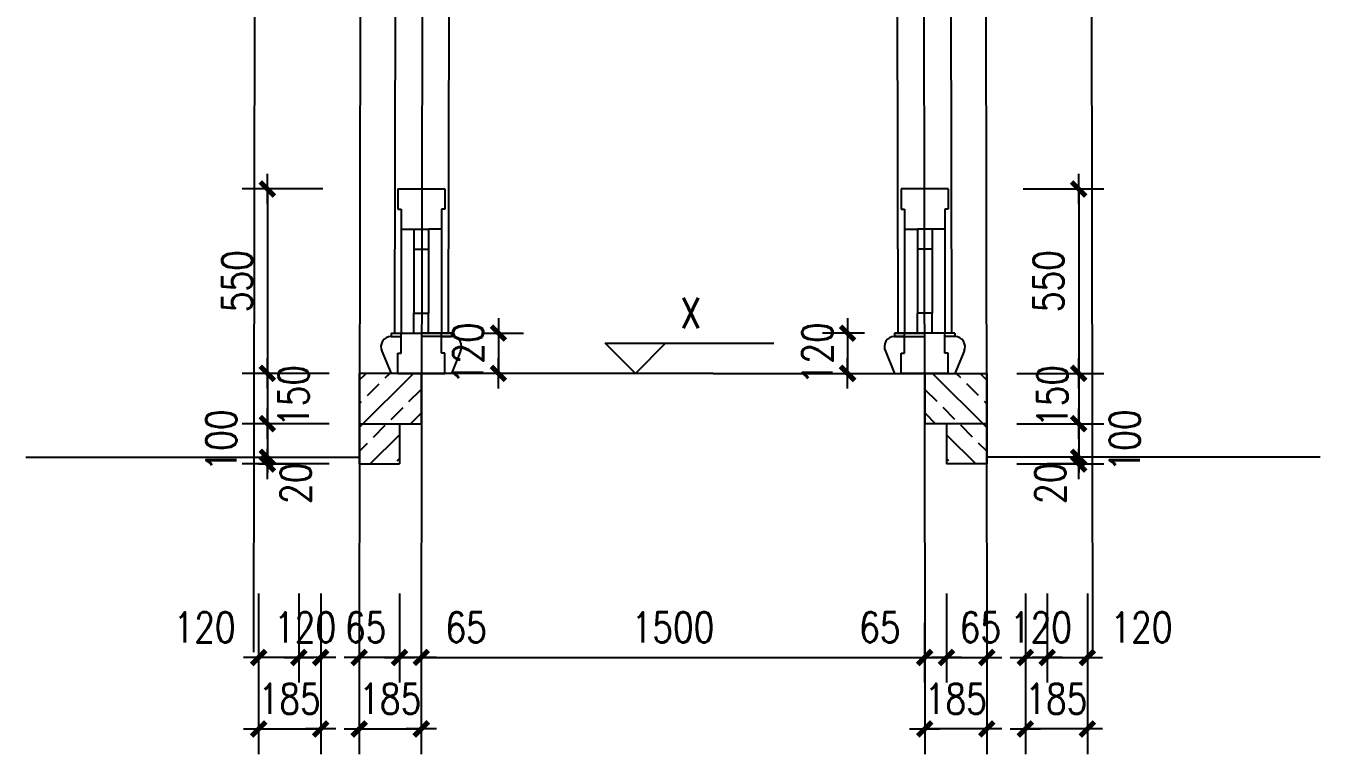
# Model space of a CAD drawing. Extents: x 1035948 to 1665131, y -158296 to 142149.
# Drawn here: x 1189705 to 1193565, y -86396 to -84225 of the extents above; entities that cross this region are included whole.
import ezdxf
from ezdxf.enums import TextEntityAlignment as Align

# ---------------------------------------------------------------- set-up
doc = ezdxf.new("R2010")
doc.units = 0
doc.header["$LTSCALE"] = 200
doc.header["$MEASUREMENT"] = 0
doc.layers.get('0').update_dxf_attribs({"linetype": 'CONTINUOUS'})
doc.layers.get('DEFPOINTS').update_dxf_attribs({"linetype": 'CONTINUOUS'})
for name, color, linetype in [('DOTE', 1, 'CONTINUOUS'), ('PUB_DIM', 3, 'CONTINUOUS'), ('WLL1', 7, 'CONTINUOUS')]:
    doc.layers.add(name, color=color, linetype=linetype)
doc.styles.add('DIM_FONT', font='SIMPLEX.shx', dxfattribs={"width": 0.8})
doc.dimstyles.new('DIMA30', dxfattribs={"dimscale": 0.3, "dimtxt": 300, "dimasz": 1, "dimexe": 250, "dimexo": 300, "dimgap": 150, "dimtad": 1, "dimdec": 0, "dimzin": 0, "dimdsep": 46, "dimtxsty": 'DIM_FONT', "dimblk": '_DIMX', "dimcen": 0.09, "dimse1": 1, "dimclrt": 7, "dimadec": 0, "dimazin": 0, "dimtfac": 1, "dimtdec": 0, "dimtix": 1, "dimtmove": 2, "dimatfit": 3, "dimldrblk": '_DIMX', "dimfxl": 0, "dimtolj": 1, "dimtzin": 0, "dimarcsym": 0})
doc.dimstyles.new('DIMB30', dxfattribs={"dimscale": 0.3, "dimtxt": 300, "dimasz": 1, "dimexe": 250, "dimexo": 300, "dimgap": 150, "dimtad": 1, "dimdec": 0, "dimzin": 0, "dimdsep": 46, "dimtxsty": 'DIM_FONT', "dimblk": '_DIMX', "dimcen": 0.09, "dimse2": 1, "dimclrt": 7, "dimadec": 0, "dimazin": 0, "dimtfac": 1, "dimtdec": 0, "dimtix": 1, "dimtmove": 2, "dimatfit": 3, "dimldrblk": '_DIMX', "dimfxl": 0, "dimtolj": 1, "dimtzin": 0, "dimarcsym": 0})
doc.dimstyles.new('DIMN30', dxfattribs={"dimscale": 0.3, "dimtxt": 300, "dimasz": 1, "dimexe": 250, "dimexo": 300, "dimgap": 150, "dimtad": 1, "dimdec": 0, "dimzin": 0, "dimdsep": 46, "dimtxsty": 'DIM_FONT', "dimblk": '_DIMX', "dimcen": 0.09, "dimclrt": 7, "dimadec": 0, "dimazin": 0, "dimtfac": 1, "dimtdec": 0, "dimtix": 1, "dimtmove": 2, "dimatfit": 3, "dimldrblk": '_DIMX', "dimfxl": 0, "dimtolj": 1, "dimtzin": 0, "dimarcsym": 0})

# ---------------------------------------------------------------- blocks, each defined once
blk = doc.blocks.new('_DIMX')
blk.add_line((-150, 0), (150, 0))
at = {"const_width": 50}
blk.add_lwpolyline([(-70, -70), (70, 70)], dxfattribs=at)
blk = doc.blocks.new('*D293')
at = {"color": 0, "linetype": 'ByBlock'}
for p, q in [((1588619.5, -14576.4), (1588619.5, -14754.9)), ((1587118.6, -14679.9), (1588619.2, -14679.9))]:
    blk.add_line(p, q, dxfattribs=at)
at = {"layer": 'DEFPOINTS', "color": 0, "linetype": 'ByBlock'}
for p in [(1587118.3, -14488.8), (1588619.5, -14486.4), (1588619.5, -14679.9)]:
    blk.add_point(p, dxfattribs=at)
at = {"color": 0, "linetype": 'ByBlock', "xscale": 0.3, "yscale": 0.3, "zscale": 0.3, "rotation": 180}
blk.add_blockref('_DIMX', (1587118.3, -14679.9), dxfattribs=at)
at = {"color": 0, "linetype": 'ByBlock', "xscale": 0.3, "yscale": 0.3, "zscale": 0.3}
blk.add_blockref('_DIMX', (1588619.5, -14679.9), dxfattribs=at)
at = {"color": 7, "linetype": 'ByBlock', "insert": (1587868.9, -14589.9), "char_height": 90, "attachment_point": 5, "style": 'DIM_FONT'}
blk.add_mtext('\\A1;1500', dxfattribs=at)
blk = doc.blocks.new('*D284')
at = {"color": 0, "linetype": 'ByBlock'}
for p, q in [((1587298.3, -13712.9), (1587423.4, -13712.9)), ((1587348.4, -13712.6), (1587348.4, -13712.3)), ((1587348.4, -13712.9), (1587348.4, -13832.9)), ((1587348.4, -13833.2), (1587348.4, -13833.5))]:
    blk.add_line(p, q, dxfattribs=at)
at = {"layer": 'DEFPOINTS', "color": 0, "linetype": 'ByBlock'}
for p in [(1587208.3, -13712.9), (1587208.3, -13832.9), (1587348.4, -13832.9)]:
    blk.add_point(p, dxfattribs=at)
at = {"color": 0, "linetype": 'ByBlock', "xscale": 0.3, "yscale": 0.3, "zscale": 0.3}
for p, rotation in [((1587348.4, -13712.9), 270), ((1587348.4, -13832.9), 90)]:
    blk.add_blockref('_DIMX', p, dxfattribs=dict(at, rotation=rotation))
at = {"color": 7, "linetype": 'ByBlock', "insert": (1587258.4, -13772.9), "char_height": 90, "attachment_point": 5, "rotation": 90, "style": 'DIM_FONT'}
blk.add_mtext('\\A1;120', dxfattribs=at)
blk = doc.blocks.new('*D285')
at = {"color": 0, "linetype": 'ByBlock'}
for p, q in [((1587053.3, -14488.8), (1587053.3, -14754.9)), ((1587053, -14679.9), (1586933.6, -14679.9))]:
    blk.add_line(p, q, dxfattribs=at)
at = {"layer": 'DEFPOINTS', "color": 0, "linetype": 'ByBlock'}
for p in [(1586933.3, -14398.8), (1587053.3, -14398.8), (1586933.3, -14679.9)]:
    blk.add_point(p, dxfattribs=at)
at = {"color": 0, "linetype": 'ByBlock', "xscale": 0.3, "yscale": 0.3, "zscale": 0.3, "rotation": 180}
blk.add_blockref('_DIMX', (1586933.3, -14679.9), dxfattribs=at)
at = {"color": 0, "linetype": 'ByBlock', "xscale": 0.3, "yscale": 0.3, "zscale": 0.3}
blk.add_blockref('_DIMX', (1587053.3, -14679.9), dxfattribs=at)
at = {"color": 7, "linetype": 'ByBlock', "insert": (1586772, -14589.9), "char_height": 90, "attachment_point": 5, "style": 'DIM_FONT'}
blk.add_mtext('\\A1;120', dxfattribs=at)
blk = doc.blocks.new('*D286')
at = {"color": 0, "linetype": 'ByBlock'}
for p, q in [((1587053.3, -14488.8), (1587053.3, -14754.9)), ((1587053, -14679.9), (1587052.7, -14679.9)), ((1587118.3, -14679.9), (1587053.3, -14679.9)), ((1587118.3, -14679.9), (1587053.3, -14679.9)), ((1587118.6, -14679.9), (1587118.9, -14679.9))]:
    blk.add_line(p, q, dxfattribs=at)
at = {"layer": 'DEFPOINTS', "color": 0, "linetype": 'ByBlock'}
for p in [(1587053.3, -14398.8), (1587118.3, -14398.8), (1587053.3, -14679.9)]:
    blk.add_point(p, dxfattribs=at)
at = {"color": 0, "linetype": 'ByBlock', "xscale": 0.3, "yscale": 0.3, "zscale": 0.3}
blk.add_blockref('_DIMX', (1587053.3, -14679.9), dxfattribs=at)
at = {"color": 0, "linetype": 'ByBlock', "xscale": 0.3, "yscale": 0.3, "zscale": 0.3, "rotation": 180}
blk.add_blockref('_DIMX', (1587118.3, -14679.9), dxfattribs=at)
at = {"color": 7, "linetype": 'ByBlock', "insert": (1587252.2, -14589.9), "char_height": 90, "attachment_point": 5, "style": 'DIM_FONT'}
blk.add_mtext('\\A1;65', dxfattribs=at)
blk = doc.blocks.new('*D287')
at = {"color": 0, "linetype": 'ByBlock'}
for p, q in [((1586933.3, -14488.8), (1586933.3, -14968)), ((1587118.3, -14488.8), (1587118.3, -14968)), ((1586933, -14893), (1586932.7, -14893)), ((1586933.3, -14893), (1587118.3, -14893)), ((1587118.6, -14893), (1587118.9, -14893))]:
    blk.add_line(p, q, dxfattribs=at)
at = {"layer": 'DEFPOINTS', "color": 0, "linetype": 'ByBlock'}
for p in [(1586933.3, -14398.8), (1587118.3, -14398.8), (1587118.3, -14893)]:
    blk.add_point(p, dxfattribs=at)
at = {"color": 0, "linetype": 'ByBlock', "xscale": 0.3, "yscale": 0.3, "zscale": 0.3}
blk.add_blockref('_DIMX', (1586933.3, -14893), dxfattribs=at)
at = {"color": 0, "linetype": 'ByBlock', "xscale": 0.3, "yscale": 0.3, "zscale": 0.3, "rotation": 180}
blk.add_blockref('_DIMX', (1587118.3, -14893), dxfattribs=at)
at = {"color": 7, "linetype": 'ByBlock', "insert": (1587025.8, -14803), "char_height": 90, "attachment_point": 5, "style": 'DIM_FONT'}
blk.add_mtext('\\A1;185', dxfattribs=at)
blk = doc.blocks.new('*D288')
at = {"color": 0, "linetype": 'ByBlock'}
for p, q in [((1586843.3, -13982.9), (1586584.3, -13982.9)), ((1586659.3, -13983.2), (1586659.3, -14082.6))]:
    blk.add_line(p, q, dxfattribs=at)
at = {"layer": 'DEFPOINTS', "color": 0, "linetype": 'ByBlock'}
for p in [(1586933.3, -13982.9), (1586659.3, -14082.9), (1586933.3, -14082.9)]:
    blk.add_point(p, dxfattribs=at)
at = {"color": 0, "linetype": 'ByBlock', "xscale": 0.3, "yscale": 0.3, "zscale": 0.3}
for p, rotation in [((1586659.3, -13982.9), 90), ((1586659.3, -14082.9), 270)]:
    blk.add_blockref('_DIMX', p, dxfattribs=dict(at, rotation=rotation))
at = {"color": 7, "linetype": 'ByBlock', "insert": (1586521.9, -14032.9), "char_height": 90, "attachment_point": 5, "rotation": 90, "style": 'DIM_FONT'}
blk.add_mtext('\\A1;100', dxfattribs=at)
blk = doc.blocks.new('*D289')
at = {"color": 0, "linetype": 'ByBlock'}
for p, q in [((1586659.3, -14082.6), (1586659.3, -14082.3)), ((1586659.3, -14082.9), (1586659.3, -14102.9)), ((1586659.3, -14082.9), (1586659.3, -14102.9)), ((1586843.3, -14102.9), (1586584.3, -14102.9)), ((1586659.3, -14103.2), (1586659.3, -14103.5))]:
    blk.add_line(p, q, dxfattribs=at)
at = {"layer": 'DEFPOINTS', "color": 0, "linetype": 'ByBlock'}
for p in [(1586933.3, -14082.9), (1586659.3, -14102.9), (1586933.3, -14102.9)]:
    blk.add_point(p, dxfattribs=at)
at = {"color": 0, "linetype": 'ByBlock', "xscale": 0.3, "yscale": 0.3, "zscale": 0.3}
for p, rotation in [((1586659.3, -14082.9), 270), ((1586659.3, -14102.9), 90)]:
    blk.add_blockref('_DIMX', p, dxfattribs=dict(at, rotation=rotation))
at = {"color": 7, "linetype": 'ByBlock', "insert": (1586743.9, -14160.9), "char_height": 90, "attachment_point": 5, "rotation": 90, "style": 'DIM_FONT'}
blk.add_mtext('\\A1;20', dxfattribs=at)
blk = doc.blocks.new('*D290')
at = {"color": 0, "linetype": 'ByBlock'}
for p, q in [((1586843.3, -13832.9), (1586584.3, -13832.9)), ((1586659.3, -13833.2), (1586659.3, -13982.6)), ((1586843.3, -13982.9), (1586584.3, -13982.9))]:
    blk.add_line(p, q, dxfattribs=at)
at = {"layer": 'DEFPOINTS', "color": 0, "linetype": 'ByBlock'}
for p in [(1586933.3, -13832.9), (1586659.3, -13982.9), (1586933.3, -13982.9)]:
    blk.add_point(p, dxfattribs=at)
at = {"color": 0, "linetype": 'ByBlock', "xscale": 0.3, "yscale": 0.3, "zscale": 0.3}
for p, rotation in [((1586659.3, -13832.9), 90), ((1586659.3, -13982.9), 270)]:
    blk.add_blockref('_DIMX', p, dxfattribs=dict(at, rotation=rotation))
at = {"color": 7, "linetype": 'ByBlock', "insert": (1586737.6, -13900.3), "char_height": 90, "attachment_point": 5, "rotation": 90, "style": 'DIM_FONT'}
blk.add_mtext('\\A1;150', dxfattribs=at)
blk = doc.blocks.new('*D291')
at = {"color": 0, "linetype": 'ByBlock'}
for p, q in [((1586824.4, -13282.9), (1586584.3, -13282.9)), ((1586659.3, -13283.2), (1586659.3, -13832.6)), ((1586824.4, -13832.9), (1586584.3, -13832.9))]:
    blk.add_line(p, q, dxfattribs=at)
at = {"layer": 'DEFPOINTS', "color": 0, "linetype": 'ByBlock'}
for p in [(1586914.4, -13282.9), (1586659.3, -13832.9), (1586914.4, -13832.9)]:
    blk.add_point(p, dxfattribs=at)
at = {"color": 0, "linetype": 'ByBlock', "xscale": 0.3, "yscale": 0.3, "zscale": 0.3}
for p, rotation in [((1586659.3, -13282.9), 90), ((1586659.3, -13832.9), 270)]:
    blk.add_blockref('_DIMX', p, dxfattribs=dict(at, rotation=rotation))
at = {"color": 7, "linetype": 'ByBlock', "insert": (1586569.3, -13557.9), "char_height": 90, "attachment_point": 5, "rotation": 90, "style": 'DIM_FONT'}
blk.add_mtext('\\A1;550', dxfattribs=at)
blk = doc.blocks.new('*D277')
at = {"color": 0, "linetype": 'ByBlock'}
for p, q in [((1581058.7, -14488.8), (1581058.7, -14754.9)), ((1581058.4, -14679.9), (1580939, -14679.9))]:
    blk.add_line(p, q, dxfattribs=at)
at = {"layer": 'DEFPOINTS', "color": 0, "linetype": 'ByBlock'}
for p in [(1580938.7, -14398.8), (1581058.7, -14398.8), (1580938.7, -14679.9)]:
    blk.add_point(p, dxfattribs=at)
at = {"color": 0, "linetype": 'ByBlock', "xscale": 0.3, "yscale": 0.3, "zscale": 0.3, "rotation": 180}
blk.add_blockref('_DIMX', (1580938.7, -14679.9), dxfattribs=at)
at = {"color": 0, "linetype": 'ByBlock', "xscale": 0.3, "yscale": 0.3, "zscale": 0.3}
blk.add_blockref('_DIMX', (1581058.7, -14679.9), dxfattribs=at)
at = {"color": 7, "linetype": 'ByBlock', "insert": (1580777.4, -14589.9), "char_height": 90, "attachment_point": 5, "style": 'DIM_FONT'}
blk.add_mtext('\\A1;120', dxfattribs=at)
blk = doc.blocks.new('*D278')
at = {"color": 0, "linetype": 'ByBlock'}
for p, q in [((1581058.7, -14488.8), (1581058.7, -14754.9)), ((1581058.4, -14679.9), (1581058.1, -14679.9)), ((1581123.7, -14679.9), (1581058.7, -14679.9)), ((1581123.7, -14679.9), (1581058.7, -14679.9)), ((1581124, -14679.9), (1581124.3, -14679.9))]:
    blk.add_line(p, q, dxfattribs=at)
at = {"layer": 'DEFPOINTS', "color": 0, "linetype": 'ByBlock'}
for p in [(1581058.7, -14398.8), (1581123.7, -14398.8), (1581058.7, -14679.9)]:
    blk.add_point(p, dxfattribs=at)
at = {"color": 0, "linetype": 'ByBlock', "xscale": 0.3, "yscale": 0.3, "zscale": 0.3}
blk.add_blockref('_DIMX', (1581058.7, -14679.9), dxfattribs=at)
at = {"color": 0, "linetype": 'ByBlock', "xscale": 0.3, "yscale": 0.3, "zscale": 0.3, "rotation": 180}
blk.add_blockref('_DIMX', (1581123.7, -14679.9), dxfattribs=at)
at = {"color": 7, "linetype": 'ByBlock', "insert": (1581257.6, -14589.9), "char_height": 90, "attachment_point": 5, "style": 'DIM_FONT'}
blk.add_mtext('\\A1;65', dxfattribs=at)
blk = doc.blocks.new('*D279')
at = {"color": 0, "linetype": 'ByBlock'}
for p, q in [((1580938.7, -14488.8), (1580938.7, -14968)), ((1581123.7, -14488.8), (1581123.7, -14968)), ((1580938.4, -14893), (1580938.1, -14893)), ((1580938.7, -14893), (1581123.7, -14893)), ((1581124, -14893), (1581124.3, -14893))]:
    blk.add_line(p, q, dxfattribs=at)
at = {"layer": 'DEFPOINTS', "color": 0, "linetype": 'ByBlock'}
for p in [(1580938.7, -14398.8), (1581123.7, -14398.8), (1581123.7, -14893)]:
    blk.add_point(p, dxfattribs=at)
at = {"color": 0, "linetype": 'ByBlock', "xscale": 0.3, "yscale": 0.3, "zscale": 0.3}
blk.add_blockref('_DIMX', (1580938.7, -14893), dxfattribs=at)
at = {"color": 0, "linetype": 'ByBlock', "xscale": 0.3, "yscale": 0.3, "zscale": 0.3, "rotation": 180}
blk.add_blockref('_DIMX', (1581123.7, -14893), dxfattribs=at)
at = {"color": 7, "linetype": 'ByBlock', "insert": (1581031.2, -14803), "char_height": 90, "attachment_point": 5, "style": 'DIM_FONT'}
blk.add_mtext('\\A1;185', dxfattribs=at)
blk = doc.blocks.new('*D281')
at = {"color": 0, "linetype": 'ByBlock'}
for p, q in [((1588919.8, -14488.8), (1588919.8, -14968)), ((1589104.8, -14488.8), (1589104.8, -14968)), ((1588919.5, -14893), (1588919.2, -14893)), ((1589104.8, -14893), (1588919.8, -14893)), ((1589105.1, -14893), (1589105.4, -14893))]:
    blk.add_line(p, q, dxfattribs=at)
at = {"layer": 'DEFPOINTS', "color": 0, "linetype": 'ByBlock'}
for p in [(1588919.8, -14398.8), (1589104.8, -14398.8), (1588919.8, -14893)]:
    blk.add_point(p, dxfattribs=at)
at = {"color": 0, "linetype": 'ByBlock', "xscale": 0.3, "yscale": 0.3, "zscale": 0.3}
blk.add_blockref('_DIMX', (1588919.8, -14893), dxfattribs=at)
at = {"color": 0, "linetype": 'ByBlock', "xscale": 0.3, "yscale": 0.3, "zscale": 0.3, "rotation": 180}
blk.add_blockref('_DIMX', (1589104.8, -14893), dxfattribs=at)
at = {"color": 7, "linetype": 'ByBlock', "insert": (1589012.3, -14803), "char_height": 90, "attachment_point": 5, "style": 'DIM_FONT'}
blk.add_mtext('\\A1;185', dxfattribs=at)
blk = doc.blocks.new('*D282')
at = {"color": 0, "linetype": 'ByBlock'}
for p, q in [((1588984.8, -14488.8), (1588984.8, -14754.9)), ((1588919.5, -14679.9), (1588919.2, -14679.9)), ((1588919.8, -14679.9), (1588984.8, -14679.9)), ((1588919.8, -14679.9), (1588984.8, -14679.9)), ((1588985.1, -14679.9), (1588985.4, -14679.9))]:
    blk.add_line(p, q, dxfattribs=at)
at = {"layer": 'DEFPOINTS', "color": 0, "linetype": 'ByBlock'}
for p in [(1588919.8, -14398.8), (1588984.8, -14398.8), (1588984.8, -14679.9)]:
    blk.add_point(p, dxfattribs=at)
at = {"color": 0, "linetype": 'ByBlock', "xscale": 0.3, "yscale": 0.3, "zscale": 0.3}
blk.add_blockref('_DIMX', (1588919.8, -14679.9), dxfattribs=at)
at = {"color": 0, "linetype": 'ByBlock', "xscale": 0.3, "yscale": 0.3, "zscale": 0.3, "rotation": 180}
blk.add_blockref('_DIMX', (1588984.8, -14679.9), dxfattribs=at)
at = {"color": 7, "linetype": 'ByBlock', "insert": (1588785.9, -14589.9), "char_height": 90, "attachment_point": 5, "style": 'DIM_FONT'}
blk.add_mtext('\\A1;65', dxfattribs=at)
blk = doc.blocks.new('*D283')
at = {"color": 0, "linetype": 'ByBlock'}
for p, q in [((1588984.8, -14488.8), (1588984.8, -14754.9)), ((1588985.1, -14679.9), (1589104.5, -14679.9))]:
    blk.add_line(p, q, dxfattribs=at)
at = {"layer": 'DEFPOINTS', "color": 0, "linetype": 'ByBlock'}
for p in [(1588984.8, -14398.8), (1589104.8, -14398.8), (1589104.8, -14679.9)]:
    blk.add_point(p, dxfattribs=at)
at = {"color": 0, "linetype": 'ByBlock', "xscale": 0.3, "yscale": 0.3, "zscale": 0.3, "rotation": 180}
blk.add_blockref('_DIMX', (1588984.8, -14679.9), dxfattribs=at)
at = {"color": 0, "linetype": 'ByBlock', "xscale": 0.3, "yscale": 0.3, "zscale": 0.3}
blk.add_blockref('_DIMX', (1589104.8, -14679.9), dxfattribs=at)
at = {"color": 7, "linetype": 'ByBlock', "insert": (1589266.1, -14589.9), "char_height": 90, "attachment_point": 5, "style": 'DIM_FONT'}
blk.add_mtext('\\A1;120', dxfattribs=at)
blk = doc.blocks.new('*D266')
at = {"color": 0, "linetype": 'ByBlock'}
for p, q in [((1583219.1, -13282.9), (1583459.2, -13282.9)), ((1583384.2, -13283.2), (1583384.2, -13832.6)), ((1583219.1, -13832.9), (1583459.2, -13832.9))]:
    blk.add_line(p, q, dxfattribs=at)
at = {"layer": 'DEFPOINTS', "color": 0, "linetype": 'ByBlock'}
for p in [(1583129.1, -13282.9), (1583129.1, -13832.9), (1583384.2, -13832.9)]:
    blk.add_point(p, dxfattribs=at)
at = {"color": 0, "linetype": 'ByBlock', "xscale": 0.3, "yscale": 0.3, "zscale": 0.3}
for p, rotation in [((1583384.2, -13282.9), 90), ((1583384.2, -13832.9), 270)]:
    blk.add_blockref('_DIMX', p, dxfattribs=dict(at, rotation=rotation))
at = {"color": 7, "linetype": 'ByBlock', "insert": (1583294.2, -13557.9), "char_height": 90, "attachment_point": 5, "rotation": 90, "style": 'DIM_FONT'}
blk.add_mtext('\\A1;550', dxfattribs=at)
blk = doc.blocks.new('*D270')
at = {"color": 0, "linetype": 'ByBlock'}
for p, q in [((1583200.2, -13832.9), (1583459.2, -13832.9)), ((1583384.2, -13833.2), (1583384.2, -13982.6)), ((1583200.2, -13982.9), (1583459.2, -13982.9))]:
    blk.add_line(p, q, dxfattribs=at)
at = {"layer": 'DEFPOINTS', "color": 0, "linetype": 'ByBlock'}
for p in [(1583110.2, -13832.9), (1583110.2, -13982.9), (1583384.2, -13982.9)]:
    blk.add_point(p, dxfattribs=at)
at = {"color": 0, "linetype": 'ByBlock', "xscale": 0.3, "yscale": 0.3, "zscale": 0.3}
for p, rotation in [((1583384.2, -13832.9), 90), ((1583384.2, -13982.9), 270)]:
    blk.add_blockref('_DIMX', p, dxfattribs=dict(at, rotation=rotation))
at = {"color": 7, "linetype": 'ByBlock', "insert": (1583305.9, -13900.3), "char_height": 90, "attachment_point": 5, "rotation": 90, "style": 'DIM_FONT'}
blk.add_mtext('\\A1;150', dxfattribs=at)
blk = doc.blocks.new('*D271')
at = {"color": 0, "linetype": 'ByBlock'}
for p, q in [((1583384.2, -14082.6), (1583384.2, -14082.3)), ((1583384.2, -14082.9), (1583384.2, -14102.9)), ((1583384.2, -14082.9), (1583384.2, -14102.9)), ((1583200.2, -14102.9), (1583459.2, -14102.9)), ((1583384.2, -14103.2), (1583384.2, -14103.5))]:
    blk.add_line(p, q, dxfattribs=at)
at = {"layer": 'DEFPOINTS', "color": 0, "linetype": 'ByBlock'}
for p in [(1583110.2, -14082.9), (1583110.2, -14102.9), (1583384.2, -14102.9)]:
    blk.add_point(p, dxfattribs=at)
at = {"color": 0, "linetype": 'ByBlock', "xscale": 0.3, "yscale": 0.3, "zscale": 0.3}
for p, rotation in [((1583384.2, -14082.9), 270), ((1583384.2, -14102.9), 90)]:
    blk.add_blockref('_DIMX', p, dxfattribs=dict(at, rotation=rotation))
at = {"color": 7, "linetype": 'ByBlock', "insert": (1583299.6, -14160.9), "char_height": 90, "attachment_point": 5, "rotation": 90, "style": 'DIM_FONT'}
blk.add_mtext('\\A1;20', dxfattribs=at)
blk = doc.blocks.new('*D272')
at = {"color": 0, "linetype": 'ByBlock'}
for p, q in [((1583200.2, -13982.9), (1583459.2, -13982.9)), ((1583384.2, -13983.2), (1583384.2, -14082.6))]:
    blk.add_line(p, q, dxfattribs=at)
at = {"layer": 'DEFPOINTS', "color": 0, "linetype": 'ByBlock'}
for p in [(1583110.2, -13982.9), (1583110.2, -14082.9), (1583384.2, -14082.9)]:
    blk.add_point(p, dxfattribs=at)
at = {"color": 0, "linetype": 'ByBlock', "xscale": 0.3, "yscale": 0.3, "zscale": 0.3}
for p, rotation in [((1583384.2, -13982.9), 90), ((1583384.2, -14082.9), 270)]:
    blk.add_blockref('_DIMX', p, dxfattribs=dict(at, rotation=rotation))
at = {"color": 7, "linetype": 'ByBlock', "insert": (1583521.6, -14032.9), "char_height": 90, "attachment_point": 5, "rotation": 90, "style": 'DIM_FONT'}
blk.add_mtext('\\A1;100', dxfattribs=at)
blk = doc.blocks.new('*D267')
at = {"color": 0, "linetype": 'ByBlock'}
for p, q in [((1582925.2, -14488.8), (1582925.2, -14968)), ((1583110.2, -14488.8), (1583110.2, -14968)), ((1582924.9, -14893), (1582924.6, -14893)), ((1583110.2, -14893), (1582925.2, -14893)), ((1583110.5, -14893), (1583110.8, -14893))]:
    blk.add_line(p, q, dxfattribs=at)
at = {"layer": 'DEFPOINTS', "color": 0, "linetype": 'ByBlock'}
for p in [(1582925.2, -14398.8), (1583110.2, -14398.8), (1582925.2, -14893)]:
    blk.add_point(p, dxfattribs=at)
at = {"color": 0, "linetype": 'ByBlock', "xscale": 0.3, "yscale": 0.3, "zscale": 0.3}
blk.add_blockref('_DIMX', (1582925.2, -14893), dxfattribs=at)
at = {"color": 0, "linetype": 'ByBlock', "xscale": 0.3, "yscale": 0.3, "zscale": 0.3, "rotation": 180}
blk.add_blockref('_DIMX', (1583110.2, -14893), dxfattribs=at)
at = {"color": 7, "linetype": 'ByBlock', "insert": (1583017.7, -14803), "char_height": 90, "attachment_point": 5, "style": 'DIM_FONT'}
blk.add_mtext('\\A1;185', dxfattribs=at)
blk = doc.blocks.new('*D268')
at = {"color": 0, "linetype": 'ByBlock'}
for p, q in [((1582990.1, -14488.8), (1582990.1, -14754.9)), ((1582924.8, -14679.9), (1582924.5, -14679.9)), ((1582925.1, -14679.9), (1582990.1, -14679.9)), ((1582925.1, -14679.9), (1582990.1, -14679.9)), ((1582990.4, -14679.9), (1582990.7, -14679.9))]:
    blk.add_line(p, q, dxfattribs=at)
at = {"layer": 'DEFPOINTS', "color": 0, "linetype": 'ByBlock'}
for p in [(1582925.1, -14398.8), (1582990.1, -14398.8), (1582990.1, -14679.9)]:
    blk.add_point(p, dxfattribs=at)
at = {"color": 0, "linetype": 'ByBlock', "xscale": 0.3, "yscale": 0.3, "zscale": 0.3}
blk.add_blockref('_DIMX', (1582925.1, -14679.9), dxfattribs=at)
at = {"color": 0, "linetype": 'ByBlock', "xscale": 0.3, "yscale": 0.3, "zscale": 0.3, "rotation": 180}
blk.add_blockref('_DIMX', (1582990.1, -14679.9), dxfattribs=at)
at = {"color": 7, "linetype": 'ByBlock', "insert": (1582791.3, -14589.9), "char_height": 90, "attachment_point": 5, "style": 'DIM_FONT'}
blk.add_mtext('\\A1;65', dxfattribs=at)
blk = doc.blocks.new('*D269')
at = {"color": 0, "linetype": 'ByBlock'}
for p, q in [((1582990.1, -14488.8), (1582990.1, -14754.9)), ((1582990.4, -14679.9), (1583109.8, -14679.9))]:
    blk.add_line(p, q, dxfattribs=at)
at = {"layer": 'DEFPOINTS', "color": 0, "linetype": 'ByBlock'}
for p in [(1582990.1, -14398.8), (1583110.1, -14398.8), (1583110.1, -14679.9)]:
    blk.add_point(p, dxfattribs=at)
at = {"color": 0, "linetype": 'ByBlock', "xscale": 0.3, "yscale": 0.3, "zscale": 0.3, "rotation": 180}
blk.add_blockref('_DIMX', (1582990.1, -14679.9), dxfattribs=at)
at = {"color": 0, "linetype": 'ByBlock', "xscale": 0.3, "yscale": 0.3, "zscale": 0.3}
blk.add_blockref('_DIMX', (1583110.1, -14679.9), dxfattribs=at)
at = {"color": 7, "linetype": 'ByBlock', "insert": (1583271.5, -14589.9), "char_height": 90, "attachment_point": 5, "style": 'DIM_FONT'}
blk.add_mtext('\\A1;120', dxfattribs=at)
blk = doc.blocks.new('*D276')
at = {"color": 0, "linetype": 'ByBlock'}
for p, q in [((1582745.1, -13712.9), (1582620.1, -13712.9)), ((1582695.1, -13712.6), (1582695.1, -13712.3)), ((1582695.1, -13712.9), (1582695.1, -13832.9)), ((1582695.1, -13833.2), (1582695.1, -13833.5))]:
    blk.add_line(p, q, dxfattribs=at)
at = {"layer": 'DEFPOINTS', "color": 0, "linetype": 'ByBlock'}
for p in [(1582835.1, -13712.9), (1582695.1, -13832.9), (1582835.1, -13832.9)]:
    blk.add_point(p, dxfattribs=at)
at = {"color": 0, "linetype": 'ByBlock', "xscale": 0.3, "yscale": 0.3, "zscale": 0.3}
for p, rotation in [((1582695.1, -13712.9), 270), ((1582695.1, -13832.9), 90)]:
    blk.add_blockref('_DIMX', p, dxfattribs=dict(at, rotation=rotation))
at = {"color": 7, "linetype": 'ByBlock', "insert": (1582605.1, -13772.9), "char_height": 90, "attachment_point": 5, "rotation": 90, "style": 'DIM_FONT'}
blk.add_mtext('\\A1;120', dxfattribs=at)

msp = doc.modelspace()

# ---------------------------------------------------------------- hatches: boundary and pattern name
at = {"layer": 'WLL1'}
h = msp.add_hatch(dxfattribs=at)
h.set_pattern_fill('ANSI33', color=256, scale=400, style=0)
h.set_pattern_definition([(45, (1182927.78, -48222.12), (-70.71068, 70.71068), []), (45, (1182998.49, -48222.12), (-70.71068, 70.71068), [50, -25])])
h.paths.add_polyline_path([(1190699.13879, -85261.07762), (1190699.13879, -85411.07762), (1190884.13879, -85411.07762), (1190884.13879, -85261.07762)])
h.paths.add_polyline_path([(1190699.13879, -85411.07762), (1190699.13879, -85531.07762), (1190819.13879, -85531.07762), (1190819.13879, -85411.07762)])
h = msp.add_hatch(dxfattribs=at)
h.set_pattern_fill('ANSI33', color=256, scale=400, style=0)
h.set_pattern_definition([(135, (1200341.96, -48222.12), (70.71068, 70.71068), []), (135, (1200271.25, -48222.12), (70.71068, 70.71068), [50, -25])])
h.paths.add_polyline_path([(1192570.59939, -85261.07762), (1192570.59939, -85411.07762), (1192385.59939, -85411.07762), (1192385.59939, -85261.07762)])
h.paths.add_polyline_path([(1192570.59939, -85411.07762), (1192570.59939, -85531.07762), (1192450.59939, -85531.07762), (1192450.59939, -85411.07762)])

# ---------------------------------------------------------------- linework, layer by layer
at = {"layer": 'DOTE'}
for p, q in [((1190389.69011, -82593.76836), (1190384.13879, -86092.03556)), ((1190704.69011, -82593.76836), (1190699.13879, -86092.03556)), ((1190889.69011, -82593.76836), (1190884.13879, -86092.03556)), ((1190889.69471, -82593.76836), (1190884.1434, -86092.03556)), ((1192380.04348, -82593.76836), (1192385.59479, -86092.03556)), ((1192380.04808, -82593.76836), (1192385.59939, -86092.03556)), ((1192565.04808, -82593.76836), (1192570.59939, -86092.03556)), ((1192880.04808, -82593.76836), (1192885.59939, -86092.03556))]:
    msp.add_line(p, q, dxfattribs=at)
at = {"layer": 'PUB_DIM'}
for p, q in [((1191432.75469, -85171.07762), (1191612.75469, -85171.07762)), ((1191522.75469, -85261.07762), (1191432.75469, -85171.07762)), ((1191522.75469, -85171.07762), (1191935.89755, -85171.07762)), ((1191612.75469, -85171.07762), (1191522.75469, -85261.07762))]:
    msp.add_line(p, q, dxfattribs=at)
at = {"layer": 'WLL1'}
for p, q in [((1190809.69011, -82860.92341), (1190804.13879, -85141.07762)), ((1190969.69011, -82860.92341), (1190964.13879, -85141.07762)), ((1190969.69471, -82860.92341), (1190964.1434, -85141.07762)), ((1192300.04348, -82860.92341), (1192305.59479, -85141.07762)), ((1192300.04808, -82860.92341), (1192305.59939, -85141.07762)), ((1192460.04808, -82860.92341), (1192465.59939, -85141.07762)), ((1190814.13879, -84711.07762), (1190814.13879, -84771.07762)), ((1190814.13879, -84711.07762), (1190954.13879, -84711.07762)), ((1190954.13879, -84711.07762), (1190954.13879, -84771.07762)), ((1192455.59939, -84711.07762), (1192315.59939, -84711.07762)), ((1192315.59939, -84711.07762), (1192315.59939, -84771.07762)), ((1192455.59939, -84711.07762), (1192455.59939, -84771.07762)), ((1190814.13879, -84771.07762), (1190824.13879, -84771.07762)), ((1190824.13879, -84771.07762), (1190824.13879, -84831.07762)), ((1190954.13879, -84771.07762), (1190944.13879, -84771.07762)), ((1190944.13879, -84771.07762), (1190944.13879, -84831.07762)), ((1192315.59939, -84771.07762), (1192325.59939, -84771.07762)), ((1192325.59939, -84771.07762), (1192325.59939, -84831.07762)), ((1192455.59939, -84771.07762), (1192445.59939, -84771.07762)), ((1192445.59939, -84771.07762), (1192445.59939, -84831.07762)), ((1190824.13879, -84831.07762), (1190906.13879, -84831.07762)), ((1190824.13879, -84831.07762), (1190824.13879, -85141.07762)), ((1190862.13879, -84831.07762), (1190862.13879, -84891.07762)), ((1190944.13879, -84831.07762), (1190906.13879, -84831.07762)), ((1190906.13879, -84831.07762), (1190906.13879, -84891.07762)), ((1190944.13879, -84831.07762), (1190944.13879, -85141.07762)), ((1192325.59939, -84831.07762), (1192325.59939, -85141.07762)), ((1192325.59939, -84831.07762), (1192363.59939, -84831.07762)), ((1192445.59939, -84831.07762), (1192363.59939, -84831.07762)), ((1192363.59939, -84831.07762), (1192363.59939, -84891.07762)), ((1192407.59939, -84831.07762), (1192407.59939, -84891.07762)), ((1192445.59939, -84831.07762), (1192445.59939, -85141.07762)), ((1190862.13879, -84891.07762), (1190906.13879, -84891.07762)), ((1190862.13879, -84891.07762), (1190862.13879, -85081.07762)), ((1190906.13879, -84891.07762), (1190906.13879, -85081.07762)), ((1192363.59939, -84891.07762), (1192363.59939, -85081.07762)), ((1192407.59939, -84891.07762), (1192363.59939, -84891.07762)), ((1192407.59939, -84891.07762), (1192407.59939, -85081.07762)), ((1190862.13879, -85141.07762), (1190862.13879, -85081.07762)), ((1190862.13879, -85081.07762), (1190906.13879, -85081.07762)), ((1190906.13879, -85141.07762), (1190906.13879, -85081.07762)), ((1192407.59939, -85081.07762), (1192363.59939, -85081.07762)), ((1192363.59939, -85141.07762), (1192363.59939, -85081.07762)), ((1192407.59939, -85141.07762), (1192407.59939, -85081.07762)), ((1190794.13879, -85141.07762), (1190794.13879, -85151.07762)), ((1190794.13879, -85141.07762), (1190974.13879, -85141.07762)), ((1190824.13879, -85201.07762), (1190824.13879, -85141.07762)), ((1190824.13879, -85141.07762), (1190906.13879, -85141.07762)), ((1190974.1434, -85141.07762), (1190884.1434, -85141.07762)), ((1190944.13879, -85141.07762), (1190906.13879, -85141.07762)), ((1190944.13879, -85201.07762), (1190944.13879, -85141.07762)), ((1190974.13879, -85141.07762), (1190974.13879, -85151.07762)), ((1190974.1434, -85141.07762), (1190974.1434, -85151.07762)), ((1192295.59479, -85141.07762), (1192295.59479, -85151.07762)), ((1192295.59479, -85141.07762), (1192385.59479, -85141.07762)), ((1192475.59939, -85141.07762), (1192295.59939, -85141.07762)), ((1192295.59939, -85141.07762), (1192295.59939, -85151.07762)), ((1192325.59939, -85201.07762), (1192325.59939, -85141.07762)), ((1192325.59939, -85141.07762), (1192363.59939, -85141.07762)), ((1192445.59939, -85141.07762), (1192363.59939, -85141.07762)), ((1192445.59939, -85201.07762), (1192445.59939, -85141.07762)), ((1192475.59939, -85141.07762), (1192475.59939, -85151.07762)), ((1190794.13879, -85151.07762), (1190824.13879, -85151.07762)), ((1190974.1434, -85151.07762), (1190884.1434, -85151.07762)), ((1190944.13879, -85151.07762), (1190974.13879, -85151.07762)), ((1192295.59479, -85151.07762), (1192385.59479, -85151.07762)), ((1192325.59939, -85151.07762), (1192295.59939, -85151.07762)), ((1192475.59939, -85151.07762), (1192445.59939, -85151.07762)), ((1190766.91231, -85194.91416), (1190794.13879, -85261.07762)), ((1190814.13879, -85201.07762), (1190824.13879, -85201.07762)), ((1190814.13879, -85261.07762), (1190814.13879, -85201.07762)), ((1190954.13879, -85201.07762), (1190944.13879, -85201.07762)), ((1190954.13879, -85261.07762), (1190954.13879, -85201.07762)), ((1191001.36528, -85194.91416), (1190974.13879, -85261.07762)), ((1191001.36988, -85194.91416), (1190974.1434, -85261.07762)), ((1192268.36831, -85194.91416), (1192295.59479, -85261.07762)), ((1192268.37291, -85194.91416), (1192295.59939, -85261.07762)), ((1192315.59939, -85261.07762), (1192315.59939, -85201.07762)), ((1192315.59939, -85201.07762), (1192325.59939, -85201.07762)), ((1192455.59939, -85201.07762), (1192445.59939, -85201.07762)), ((1192455.59939, -85261.07762), (1192455.59939, -85201.07762)), ((1192502.82587, -85194.91416), (1192475.59939, -85261.07762)), ((1191755.04808, -85261.07762), (1190699.13879, -85261.07762)), ((1190699.13879, -85261.07762), (1190699.13879, -85531.07762)), ((1190814.13879, -85261.07762), (1190954.13879, -85261.07762)), ((1190884.13879, -85261.07762), (1190884.13879, -85411.07762)), ((1191755.04808, -85261.07762), (1192570.59939, -85261.07762)), ((1192455.59939, -85261.07762), (1192315.59939, -85261.07762)), ((1192385.59939, -85261.07762), (1192385.59939, -85411.07762)), ((1192570.59939, -85261.07762), (1192570.59939, -85531.07762)), ((1190699.13879, -85411.07762), (1190884.13879, -85411.07762)), ((1190819.13879, -85411.07762), (1190819.13879, -85531.07762)), ((1192570.59939, -85411.07762), (1192385.59939, -85411.07762)), ((1192450.59939, -85411.07762), (1192450.59939, -85531.07762)), ((1189705.0513, -85511.07762), (1190399.13879, -85511.07762)), ((1190005.0513, -85511.07762), (1190699.13879, -85511.07762)), ((1193264.68689, -85511.07762), (1192570.59939, -85511.07762)), ((1193564.68689, -85511.07762), (1192870.59939, -85511.07762)), ((1190399.13879, -85531.07762), (1190519.13879, -85531.07762)), ((1190699.13879, -85531.07762), (1190819.13879, -85531.07762)), ((1192570.59939, -85531.07762), (1192450.59939, -85531.07762)), ((1192870.59939, -85531.07762), (1192750.59939, -85531.07762))]:
    msp.add_line(p, q, dxfattribs=at)
for centre, start, end in [((1190794.12713, -85181.44371), 89.97799194, 206.33392476), ((1190974.15046, -85181.44371), 333.66607524, 90.02200806), ((1190974.15506, -85181.44371), 333.66607524, 90.02200806), ((1192295.58313, -85181.44371), 89.97799194, 206.33392476), ((1192295.58773, -85181.44371), 89.97799194, 206.33392476), ((1192475.61106, -85181.44371), 333.66607524, 90.02200806)]:
    msp.add_arc(centre, 30.36609, start, end, dxfattribs=at)

# ---------------------------------------------------------------- texts
at = {"layer": 'PUB_DIM', "style": 'DIM_FONT', "width": 0.8}
msp.add_text('X', height=90, dxfattribs=at).set_placement((1191687.91718, -85081.07762), align=Align.MIDDLE)

# ---------------------------------------------------------------- dimensions: what is measured, and where the dimension line sits
at = {"layer": 'PUB_DIM'}
for p1, p2, distance, dimstyle, picture, middle, set_off in [((1190680.21988, -84711.07868), (1190680.21988, -85261.07868), -255.12888, 'DIMN30', '*D291', (1190335.091, -84986.07868), (-396234.20365, -71428.22479)), ((1192589.51831, -84711.07868), (1192589.51831, -85261.07868), 255.12888, 'DIMN30', '*D266', (1192754.64719, -84986.07868), (-390539.55081, -71428.22479)), ((1190974.1434, -85141.07762), (1190974.1434, -85261.07762), 140.01466, 'DIMB30', '*D284', (1191024.15806, -85201.07762), (-396234.20365, -71428.22479)), ((1192295.59479, -85141.07762), (1192295.59479, -85261.07762), -140.01466, 'DIMB30', '*D276', (1192065.58013, -85201.07762), (-390539.55081, -71428.22479)), ((1190399.13897, -85827.00744), (1190584.13897, -85827.00744), -494.18696, 'DIMN30', '*D279', (1190491.63897, -86231.1944), (-390539.55081, -71428.22479)), ((1190699.13897, -85827.00744), (1190884.13897, -85827.00744), -494.18696, 'DIMN30', '*D287', (1190791.63897, -86231.1944), (-396234.20365, -71428.22479)), ((1192570.59922, -85827.00744), (1192385.59922, -85827.00744), 494.18696, 'DIMN30', '*D267', (1192478.09922, -86231.1944), (-390539.55081, -71428.22479)), ((1192870.59922, -85827.00744), (1192685.59922, -85827.00744), 494.18696, 'DIMN30', '*D281', (1192778.09922, -86231.1944), (-396234.20365, -71428.22479))]:
    dim = msp.add_aligned_dim(p1=p1, p2=p2, distance=distance, dimstyle=dimstyle, dxfattribs=at)
    dim.commit()
    dim.dimension.update_dxf_attribs({"geometry": picture, "text_midpoint": middle, "insert": set_off})
for base, p1, p2, angle, dimstyle, picture, middle, set_off in [((1190425.091, -85411.07977), (1190699.13879, -85261.07977), (1190699.13879, -85411.07977), 270, 'DIMN30', '*D290', (1190503.43356, -85328.48697), (-396234.20365, -71428.22479)), ((1192844.64719, -85411.07977), (1192570.59939, -85261.07977), (1192570.59939, -85411.07977), 270, 'DIMN30', '*D270', (1192766.30463, -85328.48697), (-390539.55081, -71428.22479)), ((1190425.091, -85511.07977), (1190699.13879, -85411.07977), (1190699.13879, -85511.07977), 270, 'DIMB30', '*D288', (1190287.69699, -85461.07977), (-396234.20365, -71428.22479)), ((1192844.64719, -85511.07977), (1192570.59939, -85411.07977), (1192570.59939, -85511.07977), 270, 'DIMB30', '*D272', (1192982.0412, -85461.07977), (-390539.55081, -71428.22479)), ((1190425.091, -85531.07977), (1190699.13879, -85511.07977), (1190699.13879, -85531.07977), 270, 'DIMA30', '*D289', (1190509.70881, -85589.11501), (-396234.20365, -71428.22479)), ((1192844.64719, -85531.07977), (1192570.59939, -85511.07977), (1192570.59939, -85531.07977), 270, 'DIMA30', '*D271', (1192760.02938, -85589.11501), (-390539.55081, -71428.22479)), ((1190399.14357, -86108.16698), (1190519.14357, -85827.00744), (1190399.14357, -85827.00744), 180, 'DIMB30', '*D277', (1190237.82928, -86018.16698), (-390539.55081, -71428.22479)), ((1190699.14357, -86108.16698), (1190819.14357, -85827.00744), (1190699.14357, -85827.00744), 180, 'DIMB30', '*D285', (1190537.82928, -86018.16698), (-396234.20365, -71428.22479)), ((1190519.14357, -86108.16698), (1190584.14357, -85827.00744), (1190519.14357, -85827.00744), 180, 'DIMA30', '*D278', (1190718.02928, -86018.16698), (-390539.55081, -71428.22479)), ((1190819.14357, -86108.16698), (1190884.14357, -85827.00744), (1190819.14357, -85827.00744), 180, 'DIMA30', '*D286', (1191018.02928, -86018.16698), (-396234.20365, -71428.22479)), ((1192450.59462, -86108.16698), (1192385.59462, -85827.00744), (1192450.59462, -85827.00744), 0, 'DIMA30', '*D268', (1192251.7089, -86018.16698), (-390539.55081, -71428.22479)), ((1192570.59462, -86108.16698), (1192450.59462, -85827.00744), (1192570.59462, -85827.00744), 0, 'DIMB30', '*D269', (1192731.9089, -86018.16698), (-390539.55081, -71428.22479)), ((1192750.59462, -86108.16698), (1192685.59462, -85827.00744), (1192750.59462, -85827.00744), 0, 'DIMA30', '*D282', (1192551.7089, -86018.16698), (-396234.20365, -71428.22479)), ((1192870.59462, -86108.16698), (1192750.59462, -85827.00744), (1192870.59462, -85827.00744), 0, 'DIMB30', '*D283', (1193031.9089, -86018.16698), (-396234.20365, -71428.22479))]:
    dim = msp.add_linear_dim(base=base, p1=p1, p2=p2, angle=angle, dimstyle=dimstyle, dxfattribs=at)
    dim.commit()
    dim.dimension.update_dxf_attribs({"geometry": picture, "text_midpoint": middle, "dimtype": 129, "insert": set_off})
dim = msp.add_linear_dim(base=(1192385.31326, -86108.16698), p1=(1190884.13897, -85917.00744), p2=(1192385.31326, -85914.62526), text='1500', dimstyle='DIMA30', dxfattribs=at)
dim.commit()
dim.dimension.update_dxf_attribs({"geometry": '*D293', "text_midpoint": (1191634.72612, -86018.16698), "insert": (-396234.20365, -71428.22479)})

doc.saveas('drawing.dxf')
